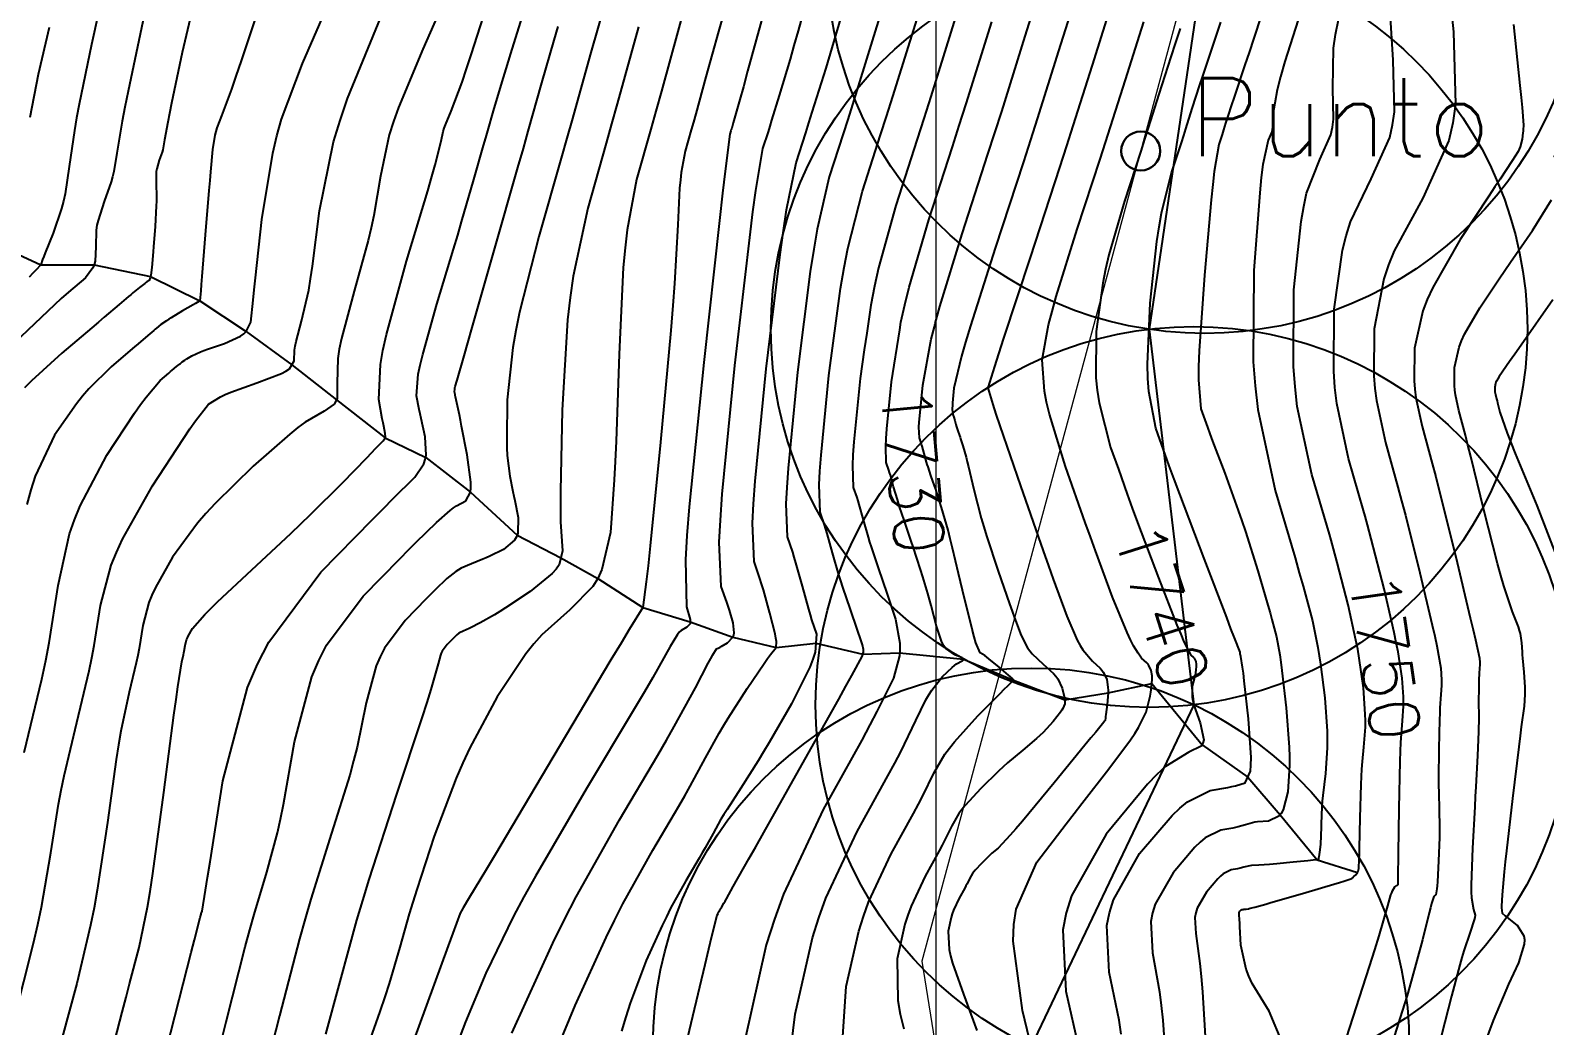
# Model space of a CAD drawing. Header units: metres. Extents: x 837117 to 838477, y 1189012 to 1191015.
# Drawn here: x 838007.1 to 838123.2, y 1190251.3 to 1190327.7 of the extents above; entities that cross this region are included whole.
import ezdxf

# ---------------------------------------------------------------- set-up
doc = ezdxf.new("R2010")
doc.units = ezdxf.units.M
doc.header["$LTSCALE"] = 0.3
for name, color, linetype in [('CIRCULOS', 60, 'Continuous'), ('COTAS 10', 1, 'Continuous'), ('COTAS INT', 252, 'Continuous'), ('LINEA_DE_CEROS', 61, 'Continuous')]:
    doc.layers.add(name, color=color, linetype=linetype)
for name, color, linetype, lineweight in [('COORD', 7, 'Continuous', 20), ('DRENAJE', 5, 'Continuous', 25), ('Linea_Tendencia', 51, 'Continuous', 20), ('PTOBLIGADO', 90, 'Continuous', 30), ('TEXTPTO', 90, 'Continuous', 30)]:
    doc.layers.add(name, color=color, linetype=linetype, lineweight=lineweight)
doc.styles.get("Standard").update_dxf_attribs({"font": 'simplex.shx'})

msp = doc.modelspace()

# ---------------------------------------------------------------- linework, layer by layer
at = {"layer": 'CIRCULOS'}
for centre in [(838097.092, 1190333.436), (838092.837, 1190304.75), (838096.262, 1190275.953), (838083.789, 1190249.773)]:
    msp.add_circle(centre, 29, dxfattribs=at)
at = {"layer": 'COORD'}
msp.add_line((838076.514, 1189013.872), (838076.514, 1191013.872), dxfattribs=at)
at = {"layer": 'COTAS 10'}
for points, elevation in [([(838043.966, 1190250.782), (838047.123, 1190257.682), (838048.015, 1190259.48), (838048.915, 1190261.23), (838052.228, 1190267.14), (838055.167, 1190272.095), (838055.831, 1190273.241), (838056.43, 1190274.29), (838058.052, 1190277.266), (838059.03, 1190279.147), (838059.223, 1190279.506), (838059.383, 1190279.796), (838059.681, 1190280.257), (838059.857, 1190280.327), (838059.94, 1190280.369), (838060.038, 1190280.422), (838060.515, 1190280.693), (838060.929, 1190281.136), (838060.988, 1190281.296), (838061.022, 1190281.472), (838060.944, 1190282.246), (838060.658, 1190283.209), (838060.561, 1190283.504), (838060.457, 1190283.813), (838060.018, 1190285.034), (838059.885, 1190288.423), (838059.974, 1190290.099), (838060.116, 1190292.094), (838061.085, 1190301.962), (838062.219, 1190311.788), (838062.466, 1190313.757), (838062.684, 1190315.399), (838063.231, 1190318.613), (838063.645, 1190319.896), (838063.78, 1190320.32), (838063.923, 1190320.775), (838064.512, 1190322.668), (838065.337, 1190325.473), (838065.629, 1190326.502), (838065.948, 1190327.641), (838067.332, 1190332.668)], 1720), ([(838012.784, 1190331.248), (838011.74, 1190326.58), (838010.803, 1190322.011), (838010.605, 1190320.952), (838010.435, 1190319.983), (838010.042, 1190317.229), (838009.719, 1190315.124), (838009.593, 1190314.564), (838009.45, 1190314.014), (838008.801, 1190312.111), (838008.198, 1190310.62), (838008.084, 1190310.33), (838007.993, 1190310.094), (838007.858, 1190309.682), (838007.494, 1190309.274), (838007.259, 1190309.04), (838006.966, 1190308.753)], 1690), ([(838005.816, 1190251.792), (838007.311, 1190257.668), (838007.636, 1190259.1), (838007.922, 1190260.447), (838008.631, 1190264.606), (838009.212, 1190268.335), (838009.418, 1190269.41), (838009.642, 1190270.503), (838010.613, 1190274.606), (838011.561, 1190278.55), (838011.771, 1190279.542), (838011.958, 1190280.492), (838012.444, 1190283.563), (838013.262, 1190286.667), (838013.658, 1190287.637), (838014.127, 1190288.656), (838016.437, 1190292.736), (838018.791, 1190296.37), (838019.289, 1190297.108), (838019.72, 1190297.73), (838020.718, 1190299.004), (838021.631, 1190299.568), (838022.007, 1190299.741), (838022.437, 1190299.921), (838024.436, 1190300.633), (838026.305, 1190301.358), (838026.652, 1190301.545), (838026.926, 1190301.727), (838027.299, 1190302.339), (838027.32, 1190303.152), (838027.371, 1190303.461), (838027.442, 1190303.807), (838027.859, 1190305.358), (838028.403, 1190307.744), (838028.553, 1190308.616), (838028.702, 1190309.579), (838029.24, 1190313.821), (838030.316, 1190319.119), (838030.806, 1190320.749), (838031.378, 1190322.448), (838034.135, 1190329.173)], 1700), ([(838051.201, 1190330.093), (838049.987, 1190325.797), (838048.619, 1190320.899), (838048.201, 1190319.416), (838047.766, 1190317.877), (838046.055, 1190311.865), (838044.572, 1190306.066), (838044.281, 1190304.663), (838044.042, 1190303.347), (838043.611, 1190299.327), (838043.585, 1190296.331), (838043.602, 1190295.662), (838043.629, 1190295.062), (838043.814, 1190293.474), (838044.065, 1190292.297), (838044.134, 1190291.957), (838044.203, 1190291.61), (838044.451, 1190290.304), (838044.431, 1190289.11), (838044.332, 1190288.832), (838044.191, 1190288.579), (838043.344, 1190287.856), (838042.288, 1190287.343), (838042.016, 1190287.221), (838041.752, 1190287.108), (838040.874, 1190286.771), (838040.085, 1190286.426), (838039.878, 1190286.307), (838039.676, 1190286.178), (838038.988, 1190285.628), (838038.099, 1190284.762), (838037.77, 1190284.434), (838037.406, 1190284.067), (838035.792, 1190282.421), (838034.213, 1190280.299), (838033.87, 1190279.631), (838033.569, 1190278.929), (838032.821, 1190276.104), (838032.122, 1190272.715), (838031.85, 1190271.657), (838031.545, 1190270.547), (838030.162, 1190266.104), (838028.572, 1190261.048), (838028.137, 1190259.551), (838027.703, 1190258.011), (838026.155, 1190252.098), (838024.803, 1190246.799)], 1710), ([(838107.719, 1190249.619), (838109.73, 1190255.876), (838110.135, 1190257.157), (838110.474, 1190258.243), (838111.15, 1190260.534), (838111.383, 1190261.375), (838111.442, 1190261.546), (838111.499, 1190261.691), (838111.688, 1190261.99), (838111.83, 1190262.093), (838111.859, 1190262.114), (838111.883, 1190262.132), (838111.928, 1190262.169), (838111.938, 1190262.213), (838111.939, 1190262.235), (838111.94, 1190262.262), (838111.936, 1190262.394), (838111.941, 1190263.353), (838111.948, 1190263.9), (838111.957, 1190264.571), (838112.006, 1190268.011), (838112.084, 1190271.618), (838112.11, 1190272.394), (838112.139, 1190273.072), (838112.263, 1190274.717), (838112.342, 1190275.838), (838112.343, 1190276.186), (838112.335, 1190276.551), (838112.232, 1190278.005), (838111.921, 1190280.003), (838111.783, 1190280.711), (838111.621, 1190281.485), (838110.85, 1190284.838), (838109.874, 1190288.676), (838109.584, 1190289.757), (838109.401, 1190290.427), (838109.286, 1190290.845), (838108.137, 1190294.838), (838107.232, 1190299.052), (838107.087, 1190300.28), (838106.989, 1190301.534), (838107.017, 1190306.282), (838107.655, 1190310.808), (838107.94, 1190311.923), (838108.274, 1190312.977), (838109.871, 1190316.282), (838111.288, 1190319.451), (838111.508, 1190320.419), (838111.652, 1190321.427), (838111.547, 1190325.395), (838111.302, 1190329.498)], 1750), ([(838065.073, 1190247.005), (838065.713, 1190252.238), (838067.031, 1190258.081), (838067.519, 1190259.616), (838068.06, 1190261.114), (838070.458, 1190266.225), (838072.817, 1190270.496), (838073.333, 1190271.466), (838073.79, 1190272.342), (838074.945, 1190274.737), (838075.727, 1190276.345), (838075.949, 1190276.725), (838076.173, 1190277.077), (838076.999, 1190278.116), (838077.74, 1190278.823), (838077.91, 1190278.967), (838078.065, 1190279.088), (838078.498, 1190279.336), (838078.616, 1190279.464), (838078.573, 1190279.51), (838078.496, 1190279.559), (838077.944, 1190279.776), (838077.26, 1190280.263), (838077.1, 1190280.484), (838076.952, 1190280.743), (838076.526, 1190281.986), (838076.13, 1190283.556), (838076.002, 1190284.021), (838075.866, 1190284.499), (838075.477, 1190285.775), (838075.306, 1190286.332), (838074.741, 1190288.078), (838074.601, 1190288.5), (838074.469, 1190288.896), (838074.054, 1190290.106), (838073.708, 1190291.132), (838073.619, 1190291.411), (838073.534, 1190291.688), (838073.251, 1190292.673), (838073.006, 1190293.549), (838072.944, 1190293.757), (838072.884, 1190293.95), (838072.689, 1190294.524), (838072.64, 1190295.764), (838072.673, 1190296.377), (838072.725, 1190297.107), (838073.079, 1190300.718), (838073.719, 1190304.694), (838073.814, 1190305.285), (838074.107, 1190306.619), (838074.437, 1190307.982), (838075.952, 1190313.151), (838077.767, 1190318.741), (838078.286, 1190320.369), (838078.813, 1190322.032), (838080.778, 1190328.325)], 1730), ([(838095.211, 1190327.805), (838094.836, 1190326.668), (838094.498, 1190325.636), (838093.584, 1190322.779), (838092.77, 1190320.197), (838092.494, 1190319.339), (838092.197, 1190318.419), (838090.941, 1190314.578), (838089.758, 1190310.461), (838089.507, 1190309.367), (838089.288, 1190308.293), (838088.774, 1190304.578), (838088.763, 1190301.034), (838088.861, 1190300.067), (838089.004, 1190299.106), (838089.885, 1190295.689), (838090.482, 1190294.009), (838091.159, 1190292.102), (838091.548, 1190291.034), (838091.953, 1190289.933), (838093.551, 1190285.689), (838094.967, 1190282.069), (838095.258, 1190281.362), (838095.506, 1190280.783), (838096.037, 1190279.76), (838096.244, 1190279.572), (838096.288, 1190279.52), (838096.326, 1190279.468), (838096.415, 1190279.28), (838096.447, 1190279.064), (838096.45, 1190278.995), (838096.45, 1190278.921), (838096.426, 1190278.618), (838096.358, 1190278.225), (838096.329, 1190278.095), (838096.297, 1190277.955), (838096.146, 1190277.371), (838096.132, 1190276.548), (838096.186, 1190276.257), (838096.266, 1190275.938), (838096.275, 1190275.914), (838096.762, 1190274.561), (838097.029, 1190273.27), (838096.963, 1190273.006), (838096.837, 1190272.782), (838095.879, 1190272.314), (838094.085, 1190271.225), (838093.433, 1190270.612), (838092.713, 1190269.862), (838089.548, 1190266.026), (838086.881, 1190261.309), (838086.474, 1190260.003), (838086.211, 1190258.698), (838086.459, 1190253.987), (838087.445, 1190249.588)], 1740)]:
    msp.add_lwpolyline(points, dxfattribs=dict(at, elevation=elevation))
at = {"layer": 'COTAS INT'}
for points, elevation in [([(838115.63, 1190332.691), (838116.176, 1190327.557), (838116.322, 1190321.999), (838116.12, 1190320.587), (838115.813, 1190319.231), (838113.828, 1190314.791), (838111.631, 1190310.776), (838111.19, 1190309.687), (838110.822, 1190308.608), (838110.097, 1190304.791), (838110.076, 1190301.17), (838110.151, 1190300.213), (838110.261, 1190299.277), (838110.951, 1190296.062), (838111.916, 1190292.653), (838112.199, 1190291.594), (838112.49, 1190290.484), (838113.597, 1190286.062), (838114.543, 1190282.055), (838114.733, 1190281.207), (838114.89, 1190280.473), (838115.197, 1190278.767), (838115.261, 1190277.867), (838115.265, 1190277.642), (838115.265, 1190277.426), (838115.216, 1190276.733), (838115.14, 1190275.717), (838115.122, 1190275.297), (838115.105, 1190274.817), (838115.057, 1190272.587), (838115.037, 1190270.268), (838115.038, 1190269.732), (838115.041, 1190269.243), (838115.079, 1190267.861), (838115.106, 1190266.608), (838115.102, 1190266.2), (838115.094, 1190265.766), (838115.028, 1190263.979), (838114.937, 1190262.389), (838114.915, 1190262.08), (838114.893, 1190261.828), (838114.824, 1190261.389), (838114.762, 1190261.326), (838114.746, 1190261.31), (838114.729, 1190261.295), (838114.669, 1190261.248), (838114.501, 1190260.714), (838114.415, 1190260.393), (838114.312, 1190259.996), (838113.802, 1190257.934), (838112.938, 1190254.756), (838112.613, 1190253.654), (838112.251, 1190252.458), (838110.633, 1190247.337)], 1752), ([(838073.085, 1190331.676), (838071.617, 1190326.87), (838070.101, 1190321.995), (838069.732, 1190320.824), (838069.386, 1190319.731), (838068.32, 1190316.428), (838067.386, 1190312.432), (838067.122, 1190310.901), (838066.857, 1190309.187), (838065.883, 1190301.465), (838065.16, 1190294.099), (838065.053, 1190292.61), (838064.987, 1190291.36), (838065.087, 1190288.83), (838065.484, 1190287.659), (838065.606, 1190287.265), (838065.733, 1190286.84), (838066.234, 1190285.055), (838066.727, 1190283.281), (838066.849, 1190282.864), (838066.964, 1190282.479), (838067.328, 1190281.357), (838067.23, 1190279.986), (838067.054, 1190279.444), (838066.814, 1190278.832), (838065.408, 1190276.036), (838063.704, 1190273.064), (838063.275, 1190272.341), (838062.865, 1190271.661), (838061.538, 1190269.567), (838060.478, 1190267.931), (838060.235, 1190267.54), (838060.014, 1190267.176), (838059.401, 1190266.085), (838058.798, 1190264.972), (838058.583, 1190264.594), (838058.347, 1190264.185), (838057.324, 1190262.458), (838056.153, 1190260.351), (838055.823, 1190259.703), (838055.492, 1190259.027), (838054.277, 1190256.354), (838053.058, 1190253.084), (838052.724, 1190252.031), (838052.391, 1190250.915)], 1724), ([(838069.322, 1190250.137), (838069.617, 1190254.358), (838070.574, 1190258.605), (838070.929, 1190259.721), (838071.322, 1190260.81), (838073.065, 1190264.524), (838074.779, 1190267.629), (838075.154, 1190268.333), (838075.486, 1190268.97), (838076.326, 1190270.71), (838077.185, 1190272.175), (838077.529, 1190272.638), (838077.92, 1190273.125), (838079.713, 1190275.095), (838081.408, 1190276.812), (838081.735, 1190277.141), (838082.001, 1190277.407), (838082.451, 1190277.836), (838082.31, 1190278), (838082.203, 1190278.099), (838082.068, 1190278.22), (838081.335, 1190278.849), (838080.552, 1190279.487), (838080.385, 1190279.615), (838080.239, 1190279.721), (838079.892, 1190279.927), (838079.558, 1190280.705), (838079.42, 1190281.172), (838079.264, 1190281.749), (838078.536, 1190284.74), (838078.23, 1190286.031), (838077.77, 1190287.964), (838077.589, 1190288.687), (838077.422, 1190289.337), (838076.933, 1190291.07), (838076.564, 1190292.21), (838076.473, 1190292.486), (838076.386, 1190292.745), (838076.115, 1190293.536), (838075.889, 1190294.206), (838075.831, 1190294.388), (838075.775, 1190294.569), (838075.591, 1190295.213), (838075.43, 1190295.785), (838075.389, 1190295.921), (838075.35, 1190296.047), (838075.223, 1190296.422), (838075.191, 1190297.232), (838075.212, 1190297.633), (838075.247, 1190298.11), (838075.478, 1190300.469), (838076.133, 1190303.985), (838076.373, 1190304.94), (838076.435, 1190305.191), (838076.788, 1190306.498), (838078.496, 1190312.059), (838080.485, 1190318.167), (838081.014, 1190319.819), (838081.535, 1190321.453), (838083.34, 1190327.216), (838084.887, 1190332.187)], 1732), ([(838102.56, 1190332.225), (838100.862, 1190327.072), (838100.5, 1190325.977), (838100.185, 1190325.025), (838099.44, 1190322.785), (838099.06, 1190321.651), (838098.976, 1190321.396), (838098.901, 1190321.168), (838098.707, 1190320.56), (838098.542, 1190320.04), (838098.487, 1190319.867), (838098.427, 1190319.681), (838098.174, 1190318.907), (838097.833, 1190316.853), (838097.718, 1190315.86), (838097.594, 1190314.684), (838097.072, 1190308.907), (838096.677, 1190303.088), (838096.633, 1190301.886), (838096.618, 1190300.861), (838096.801, 1190298.637), (838097.308, 1190297.231), (838097.496, 1190296.722), (838097.706, 1190296.161), (838098.637, 1190293.703), (838099.674, 1190290.856), (838099.95, 1190290.05), (838100.222, 1190289.236), (838101.164, 1190286.23), (838101.94, 1190283.593), (838102.107, 1190283.012), (838102.253, 1190282.495), (838102.609, 1190281.164), (838102.856, 1190279.775), (838102.932, 1190279.221), (838103.013, 1190278.595), (838103.336, 1190275.722), (838103.571, 1190272.694), (838103.596, 1190271.97), (838103.603, 1190271.295), (838103.485, 1190269.27), (838103.115, 1190267.893), (838102.964, 1190267.626), (838102.791, 1190267.409), (838101.991, 1190267.039), (838101.148, 1190266.968), (838100.948, 1190266.94), (838100.763, 1190266.908), (838100.218, 1190266.76), (838099.655, 1190266.592), (838099.459, 1190266.546), (838099.246, 1190266.501), (838098.331, 1190266.343), (838097.145, 1190265.747), (838096.76, 1190265.426), (838096.351, 1190265.038), (838094.672, 1190263.072), (838093.312, 1190260.667), (838093.104, 1190260.002), (838092.97, 1190259.336), (838093.097, 1190256.934), (838093.639, 1190253.94), (838093.767, 1190252.902), (838093.886, 1190251.772), (838094.235, 1190246.934)], 1744), ([(838019.727, 1190330.344), (838018.712, 1190325.967), (838017.89, 1190322.096), (838017.728, 1190321.307), (838017.595, 1190320.642), (838017.351, 1190319.263), (838017.253, 1190318.674), (838017.212, 1190318.507), (838017.165, 1190318.338), (838016.943, 1190317.713), (838016.748, 1190317.047), (838016.717, 1190316.853), (838016.697, 1190316.653), (838016.706, 1190315.897), (838016.739, 1190314.918), (838016.733, 1190314.579), (838016.72, 1190314.211), (838016.621, 1190312.633), (838016.496, 1190311.073), (838016.468, 1190310.714), (838016.442, 1190310.388), (838016.371, 1190309.478), (838016.306, 1190308.901), (838016.284, 1190308.786), (838016.26, 1190308.689), (838016.162, 1190308.5), (838015.983, 1190308.378), (838015.91, 1190308.323), (838015.826, 1190308.26), (838015.437, 1190307.958), (838014.918, 1190307.538), (838014.754, 1190307.401), (838014.579, 1190307.255), (838013.873, 1190306.653), (838012.732, 1190305.675), (838012.283, 1190305.293), (838011.778, 1190304.862), (838009.472, 1190302.904), (838007.137, 1190300.791), (838006.612, 1190300.263)], 1694), ([(838025.141, 1190331.109), (838023.222, 1190325.339), (838022.821, 1190324.163), (838022.478, 1190323.171), (838021.709, 1190321.109), (838021.363, 1190320.184), (838021.286, 1190319.908), (838021.217, 1190319.624), (838021.036, 1190318.524), (838020.872, 1190316.818), (838020.813, 1190316.151), (838020.749, 1190315.4), (838020.47, 1190311.986), (838020.214, 1190308.797), (838020.164, 1190308.188), (838020.123, 1190307.698), (838020.049, 1190306.918), (838019.839, 1190306.798), (838019.712, 1190306.724), (838019.555, 1190306.633), (838018.739, 1190306.156), (838017.868, 1190305.635), (838017.676, 1190305.516), (838017.506, 1190305.407), (838017.072, 1190305.106), (838016.74, 1190304.836), (838016.634, 1190304.749), (838016.522, 1190304.655), (838016.069, 1190304.268), (838015.337, 1190303.641), (838015.049, 1190303.396), (838014.725, 1190303.12), (838013.246, 1190301.863), (838011.534, 1190300.172), (838011.062, 1190299.621), (838010.592, 1190299.035), (838008.904, 1190296.621), (838007.43, 1190293.477), (838007.095, 1190292.431), (838006.791, 1190291.309)], 1696), ([(838039.123, 1190330.722), (838037.143, 1190326.223), (838035.284, 1190321.766), (838034.903, 1190320.68), (838034.58, 1190319.657), (838033.898, 1190316.496), (838033.404, 1190313.472), (838033.201, 1190312.535), (838032.968, 1190311.556), (838031.885, 1190307.662), (838030.91, 1190304.042), (838030.746, 1190303.236), (838030.627, 1190302.515), (838030.579, 1190300.618), (838030.579, 1190299.473), (838030.49, 1190299.226), (838030.364, 1190299.009), (838029.588, 1190298.479), (838028.128, 1190297.631), (838027.571, 1190297.214), (838026.947, 1190296.717), (838024.139, 1190294.264), (838021.22, 1190291.385), (838020.526, 1190290.62), (838019.882, 1190289.868), (838017.966, 1190287.27), (838016.648, 1190284.941), (838016.38, 1190284.36), (838016.154, 1190283.806), (838015.687, 1190282.034), (838015.41, 1190280.281), (838015.303, 1190279.739), (838015.183, 1190279.172), (838014.642, 1190276.921), (838014.004, 1190273.921), (838013.824, 1190272.882), (838013.641, 1190271.753), (838012.968, 1190266.921), (838012.19, 1190261.729), (838011.942, 1190260.373), (838011.68, 1190259.051), (838010.616, 1190254.569), (838009.505, 1190250.449)], 1702), ([(838012.801, 1190247.347), (838014.104, 1190252.381), (838014.401, 1190253.521), (838014.671, 1190254.55), (838015.416, 1190257.347), (838016.049, 1190260.434), (838016.249, 1190261.646), (838016.459, 1190263.012), (838017.305, 1190269.236), (838018.071, 1190275.17), (838018.23, 1190276.354), (838018.367, 1190277.339), (838018.671, 1190279.236), (838018.805, 1190279.795), (838018.835, 1190279.935), (838018.861, 1190280.07), (838018.93, 1190280.505), (838019.046, 1190280.944), (838019.102, 1190281.082), (838019.168, 1190281.226), (838019.495, 1190281.804), (838020.432, 1190282.871), (838020.883, 1190283.324), (838021.417, 1190283.846), (838024.037, 1190286.297), (838027.027, 1190289.085), (838027.793, 1190289.818), (838028.534, 1190290.535), (838030.987, 1190292.985), (838032.855, 1190294.9), (838033.227, 1190295.28), (838033.535, 1190295.594), (838034.123, 1190296.185), (838034.252, 1190296.373), (838034.271, 1190296.433), (838034.283, 1190296.496), (838034.268, 1190296.754), (838034.155, 1190297.323), (838034.105, 1190297.583), (838034.047, 1190297.887), (838033.773, 1190299.352), (838033.903, 1190302.046), (838034.099, 1190303.125), (838034.366, 1190304.348), (838035.911, 1190309.966), (838037.533, 1190315.368), (838037.849, 1190316.455), (838038.107, 1190317.364), (838038.556, 1190319.171), (838038.717, 1190319.919), (838038.794, 1190320.161), (838038.884, 1190320.418), (838039.324, 1190321.473), (838040.158, 1190323.708), (838040.496, 1190324.709), (838040.881, 1190325.876), (838042.661, 1190331.473)], 1704), ([(838017.515, 1190249.64), (838019.094, 1190255.767), (838019.401, 1190256.96), (838019.652, 1190257.935), (838020.089, 1190259.64), (838020.152, 1190259.887), (838020.168, 1190259.944), (838020.182, 1190259.995), (838020.224, 1190260.134), (838020.49, 1190261.732), (838020.645, 1190262.701), (838020.836, 1190263.9), (838021.82, 1190270.134), (838023.713, 1190277.288), (838024.476, 1190279.067), (838025.344, 1190280.757), (838029.344, 1190286.132), (838033.292, 1190290.17), (838034.128, 1190291.017), (838034.852, 1190291.748), (838036.536, 1190293.409), (838037.238, 1190294.429), (838037.343, 1190294.755), (838037.41, 1190295.101), (838037.327, 1190296.506), (838037.023, 1190297.919), (838036.95, 1190298.269), (838036.882, 1190298.602), (838036.676, 1190299.654), (838036.808, 1190301.298), (838036.953, 1190302.004), (838037.144, 1190302.819), (838038.227, 1190306.664), (838039.508, 1190310.903), (838039.825, 1190311.966), (838040.126, 1190312.98), (838041.075, 1190316.24), (838041.815, 1190318.836), (838041.984, 1190319.432), (838042.137, 1190319.974), (838042.562, 1190321.487), (838043.229, 1190323.729), (838043.535, 1190324.731), (838043.894, 1190325.897), (838045.631, 1190331.487)], 1706), ([(838063.702, 1190330.567), (838062.058, 1190324.539), (838061.732, 1190323.351), (838061.463, 1190322.371), (838060.959, 1190320.567), (838060.834, 1190320.165), (838060.804, 1190320.068), (838060.775, 1190319.978), (838060.687, 1190319.705), (838060.334, 1190316.882), (838060.138, 1190315.184), (838059.9, 1190313.089), (838058.686, 1190302.211), (838057.575, 1190291.143), (838057.402, 1190288.928), (838057.287, 1190287.08), (838057.358, 1190283.475), (838057.638, 1190282.501), (838057.656, 1190282.313), (838057.648, 1190282.16), (838057.403, 1190281.904), (838056.954, 1190281.66), (838056.819, 1190281.516), (838056.678, 1190281.338), (838056.128, 1190280.417), (838054.784, 1190278.047), (838054.143, 1190276.955), (838053.386, 1190275.675), (838049.68, 1190269.481), (838045.783, 1190262.801), (838044.905, 1190261.215), (838044.115, 1190259.743), (838041.988, 1190255.379), (838040.435, 1190251.644), (838040.007, 1190250.569)], 1718), ([(838087.29, 1190330.549), (838085.901, 1190326.106), (838084.257, 1190320.875), (838083.743, 1190319.268), (838083.203, 1190317.592), (838081.041, 1190310.967), (838079.138, 1190305.015), (838078.763, 1190303.763), (838078.452, 1190302.684), (838077.877, 1190300.22), (838077.768, 1190299.113), (838077.752, 1190298.889), (838077.742, 1190298.701), (838077.757, 1190298.32), (838077.817, 1190298.144), (838077.835, 1190298.085), (838077.854, 1190298.021), (838077.93, 1190297.753), (838078.016, 1190297.45), (838078.07, 1190297.28), (838078.176, 1190296.965), (838078.303, 1190296.594), (838078.344, 1190296.472), (838078.387, 1190296.343), (838078.56, 1190295.807), (838078.803, 1190294.935), (838078.89, 1190294.594), (838078.985, 1190294.209), (838079.4, 1190292.456), (838079.972, 1190290.258), (838080.167, 1190289.591), (838080.377, 1190288.9), (838081.268, 1190286.196), (838082.14, 1190283.696), (838082.339, 1190283.133), (838082.52, 1190282.627), (838083.019, 1190281.268), (838083.509, 1190280.327), (838083.684, 1190280.085), (838083.877, 1190279.851), (838084.713, 1190279.073), (838085.513, 1190278.347), (838085.682, 1190278.147), (838085.829, 1190277.946), (838086.171, 1190277.223), (838086.322, 1190276.598), (838086.348, 1190276.46), (838086.368, 1190276.336), (838086.384, 1190276.017), (838086.228, 1190275.676), (838086.14, 1190275.539), (838086.032, 1190275.384), (838085.479, 1190274.673), (838084.711, 1190273.831), (838084.467, 1190273.595), (838084.21, 1190273.357), (838083.167, 1190272.484), (838081.985, 1190271.496), (838081.638, 1190271.184), (838081.284, 1190270.857), (838079.938, 1190269.539), (838078.745, 1190268.235), (838078.487, 1190267.916), (838078.261, 1190267.616), (838077.707, 1190266.684), (838077.183, 1190265.598), (838076.976, 1190265.2), (838076.742, 1190264.761), (838075.672, 1190262.823), (838074.585, 1190260.505), (838074.339, 1190259.826), (838074.118, 1190259.13), (838073.52, 1190256.479), (838073.571, 1190253.268), (838073.759, 1190252.219), (838074.022, 1190251.1)], 1734), ([(838105.08, 1190331.07), (838103.252, 1190325.282), (838102.913, 1190324.105), (838102.647, 1190323.114), (838102.291, 1190321.07), (838102.312, 1190320.283), (838102.283, 1190320.083), (838102.24, 1190319.891), (838101.958, 1190319.262), (838101.559, 1190317.377), (838101.442, 1190316.393), (838101.321, 1190315.209), (838100.857, 1190309.262), (838100.815, 1190302.262), (838100.96, 1190300.413), (838101.173, 1190298.603), (838102.507, 1190292.388), (838104.025, 1190287.228), (838104.354, 1190286.082), (838104.643, 1190285.06), (838105.356, 1190282.388), (838105.777, 1190280.345), (838105.882, 1190279.718), (838105.982, 1190279.064), (838106.301, 1190276.483), (838106.484, 1190273.918), (838106.498, 1190273.275), (838106.496, 1190272.661), (838106.356, 1190270.684), (838106.157, 1190269.002), (838106.118, 1190268.573), (838106.085, 1190268.16), (838106.022, 1190266.801), (838105.993, 1190265.708), (838105.982, 1190265.462), (838105.969, 1190265.241), (838105.91, 1190264.65), (838105.853, 1190264.303), (838105.833, 1190264.183), (838105.817, 1190264.096), (838105.812, 1190264.091), (838105.807, 1190264.088), (838105.792, 1190264.082), (838105.784, 1190264.08), (838105.775, 1190264.077), (838105.728, 1190264.064), (838105.411, 1190264.026), (838105.011, 1190263.986), (838103.885, 1190263.876), (838102.639, 1190263.764), (838102.344, 1190263.739), (838102.07, 1190263.718), (838101.262, 1190263.666), (838100.681, 1190263.622), (838100.549, 1190263.606), (838100.431, 1190263.588), (838100.113, 1190263.51), (838099.821, 1190263.423), (838099.719, 1190263.399), (838099.609, 1190263.376), (838099.134, 1190263.293), (838098.517, 1190262.984), (838098.318, 1190262.817), (838098.105, 1190262.616), (838097.233, 1190261.595), (838096.527, 1190260.346), (838096.42, 1190260.001), (838096.35, 1190259.655), (838096.416, 1190258.408), (838096.736, 1190256.116), (838096.827, 1190255.112), (838096.919, 1190253.948), (838097.26, 1190248.408)], 1746), ([(838057.305, 1190329.719), (838055.443, 1190323.019), (838055.015, 1190321.486), (838054.625, 1190320.094), (838053.532, 1190316.227), (838052.813, 1190312.376), (838052.658, 1190310.993), (838052.523, 1190309.473), (838052.194, 1190302.838), (838051.97, 1190296.159), (838051.901, 1190294.611), (838051.828, 1190293.194), (838051.541, 1190289.163), (838050.874, 1190286.319), (838050.564, 1190285.65), (838050.198, 1190285.033), (838048.421, 1190283.231), (838046.268, 1190281.317), (838045.665, 1190280.628), (838045.059, 1190279.872), (838042.848, 1190276.567), (838040.751, 1190272.646), (838040.218, 1190271.501), (838039.706, 1190270.33), (838038.026, 1190265.888), (838036.683, 1190261.777), (838036.382, 1190260.816), (838036.113, 1190259.931), (838035.4, 1190257.375), (838034.578, 1190254.59), (838034.24, 1190253.562), (838033.854, 1190252.422), (838032.06, 1190247.375)], 1714), ([(838078.217, 1190329.434), (838076.091, 1190322.61), (838075.558, 1190320.919), (838075.048, 1190319.316), (838073.408, 1190314.244), (838072.087, 1190309.465), (838071.779, 1190308.046), (838071.495, 1190306.586), (838071.187, 1190304.458), (838070.999, 1190303.161), (838070.68, 1190300.967), (838070.203, 1190296.105), (838070.133, 1190295.122), (838070.089, 1190294.296), (838070.155, 1190292.626), (838070.417, 1190291.853), (838070.498, 1190291.593), (838070.581, 1190291.313), (838070.912, 1190290.134), (838071.293, 1190288.807), (838071.408, 1190288.434), (838071.527, 1190288.058), (838071.993, 1190286.677), (838072.508, 1190285.187), (838072.657, 1190284.743), (838072.81, 1190284.284), (838073.386, 1190282.509), (838073.725, 1190280.68), (838073.728, 1190280.187), (838073.692, 1190279.7), (838073.231, 1190277.989), (838071.97, 1190275.428), (838071.428, 1190274.405), (838070.803, 1190273.246), (838067.851, 1190267.926), (838064.798, 1190261.419), (838064.109, 1190259.511), (838063.488, 1190257.557), (838061.81, 1190250.117)], 1728), ([(838015.781, 1190328.845), (838014.552, 1190323.005), (838014.305, 1190321.773), (838014.1, 1190320.707), (838013.696, 1190318.246), (838013.464, 1190316.845), (838013.366, 1190316.447), (838013.254, 1190316.045), (838012.727, 1190314.558), (838012.25, 1190313.102), (838012.169, 1190312.72), (838012.111, 1190312.346), (838012.083, 1190311.07), (838012.032, 1190309.966), (838011.959, 1190309.701), (838011.86, 1190309.453), (838011.29, 1190308.702), (838009.983, 1190307.585), (838009.421, 1190307.106), (838003.761, 1190301.746)], 1692), ([(838006.585, 1190272.292), (838007.94, 1190277.927), (838008.24, 1190279.346), (838008.507, 1190280.703), (838009.201, 1190285.092), (838010.067, 1190289.051), (838010.442, 1190290.138), (838010.876, 1190291.22), (838012.933, 1190295.092), (838015.045, 1190298.309), (838015.513, 1190298.978), (838015.931, 1190299.552), (838017.019, 1190300.822), (838017.672, 1190301.377), (838017.815, 1190301.499), (838017.942, 1190301.607), (838018.265, 1190301.884), (838018.465, 1190302.054), (838018.514, 1190302.096), (838018.561, 1190302.135), (838018.708, 1190302.253), (838018.899, 1190302.386), (838018.974, 1190302.434), (838019.059, 1190302.487), (838019.443, 1190302.717), (838020.099, 1190303.022), (838020.355, 1190303.122), (838020.643, 1190303.228), (838021.949, 1190303.67), (838023.181, 1190304.215), (838023.422, 1190304.387), (838023.619, 1190304.569), (838023.966, 1190305.301), (838024.133, 1190306.988), (838024.216, 1190307.771), (838024.315, 1190308.692), (838024.804, 1190313.157), (838025.643, 1190318.255), (838025.962, 1190319.574), (838026.319, 1190320.854), (838027.922, 1190325.141), (838029.653, 1190329.124)], 1698), ([(838060.117, 1190328.652), (838059.825, 1190327.589), (838058.863, 1190324.101), (838058.077, 1190321.274), (838057.896, 1190320.627), (838057.732, 1190320.039), (838057.271, 1190318.408), (838056.967, 1190316.783), (838056.902, 1190316.199), (838056.845, 1190315.558), (838056.706, 1190312.758), (838056.45, 1190308.27), (838056.318, 1190306.564), (838056.161, 1190304.657), (838055.373, 1190296.096), (838054.583, 1190288.143), (838054.423, 1190286.62), (838054.289, 1190285.39), (838054.02, 1190283.401), (838052.973, 1190281.721), (838052.349, 1190280.687), (838051.58, 1190279.405), (838047.595, 1190272.72), (838043.532, 1190265.886), (838042.714, 1190264.51), (838042.028, 1190263.358), (838040.66, 1190261.064), (838040.255, 1190260.39), (838040.114, 1190260.155), (838040.01, 1190259.977), (838039.446, 1190258.433), (838039.093, 1190257.466), (838036.362, 1190249.977)], 1716), ([(838046.793, 1190247.957), (838048.827, 1190252.882), (838051.198, 1190258.101), (838051.845, 1190259.42), (838052.488, 1190260.685), (838054.776, 1190264.799), (838056.774, 1190268.172), (838057.233, 1190268.969), (838057.653, 1190269.707), (838058.831, 1190271.88), (838059.877, 1190273.783), (838060.213, 1190274.351), (838060.569, 1190274.937), (838062.02, 1190277.2), (838063.324, 1190279.132), (838063.586, 1190279.508), (838063.806, 1190279.816), (838064.243, 1190280.357), (838064.266, 1190280.815), (838064.225, 1190281.071), (838064.164, 1190281.383), (838063.77, 1190282.977), (838063.262, 1190284.775), (838063.129, 1190285.216), (838062.998, 1190285.633), (838062.552, 1190286.932), (838062.436, 1190289.891), (838062.513, 1190291.355), (838062.638, 1190293.097), (838063.484, 1190301.714), (838064.538, 1190310.488), (838064.794, 1190312.329), (838065.035, 1190313.915), (838065.775, 1190317.52), (838066.515, 1190319.813), (838066.756, 1190320.572), (838067.012, 1190321.385), (838068.065, 1190324.769), (838069.211, 1190328.575)], 1722), ([(838057.323, 1190249.826), (838058.802, 1190256.042), (838059.089, 1190257.24), (838059.323, 1190258.21), (838059.727, 1190259.826), (838059.785, 1190259.954), (838059.801, 1190259.986), (838059.817, 1190260.017), (838059.873, 1190260.117), (838059.921, 1190260.199), (838059.933, 1190260.219), (838059.943, 1190260.237), (838059.971, 1190260.29), (838060.001, 1190260.342), (838060.011, 1190260.359), (838060.023, 1190260.378), (838060.073, 1190260.456), (838060.244, 1190260.747), (838060.331, 1190260.9), (838060.436, 1190261.085), (838060.959, 1190262.013), (838062.152, 1190264.135), (838062.68, 1190265.073), (838063.293, 1190266.162), (838066.218, 1190271.357), (838069.047, 1190276.394), (838069.598, 1190277.383), (838070.05, 1190278.196), (838070.843, 1190279.667), (838070.932, 1190279.998), (838070.939, 1190280.093), (838070.939, 1190280.188), (838070.873, 1190280.542), (838070.659, 1190281.177), (838070.564, 1190281.449), (838070.455, 1190281.763), (838069.933, 1190283.248), (838069.346, 1190284.984), (838069.196, 1190285.457), (838069.051, 1190285.926), (838068.573, 1190287.594), (838068.157, 1190289.077), (838068.052, 1190289.429), (838067.951, 1190289.756), (838067.621, 1190290.728), (838067.538, 1190292.828), (838067.593, 1190293.866), (838067.682, 1190295.102), (838068.282, 1190301.216), (838069.176, 1190307.887), (838069.45, 1190309.474), (838069.736, 1190310.948), (838070.864, 1190315.336), (838072.256, 1190319.649), (838072.708, 1190321.077), (838073.19, 1190322.606), (838075.17, 1190328.971)], 1726), ([(838089.692, 1190328.912), (838088.462, 1190324.997), (838086.998, 1190320.355), (838086.502, 1190318.812), (838085.967, 1190317.157), (838083.708, 1190310.249), (838081.683, 1190304.069), (838081.295, 1190302.873), (838080.982, 1190301.901), (838080.477, 1190300.249), (838080.849, 1190298.979), (838081.09, 1190298.248), (838081.39, 1190297.351), (838082.97, 1190292.741), (838084.713, 1190287.749), (838085.116, 1190286.612), (838085.485, 1190285.581), (838086.53, 1190282.741), (838087.329, 1190280.908), (838087.542, 1190280.511), (838087.753, 1190280.162), (838088.487, 1190279.302), (838089.09, 1190278.755), (838089.217, 1190278.604), (838089.328, 1190278.453), (838089.585, 1190277.908), (838089.68, 1190277.282), (838089.687, 1190277.08), (838089.687, 1190276.865), (838089.619, 1190275.985), (838089.521, 1190275.21), (838089.502, 1190275.062), (838089.487, 1190274.942), (838089.462, 1190274.746), (838089.447, 1190274.723), (838089.438, 1190274.711), (838089.428, 1190274.697), (838089.374, 1190274.628), (838088.749, 1190273.862), (838088.378, 1190273.408), (838087.922, 1190272.851), (838085.561, 1190269.966), (838083.125, 1190267.029), (838082.622, 1190266.438), (838082.192, 1190265.944), (838081.259, 1190264.964), (838080.789, 1190264.571), (838080.651, 1190264.447), (838080.511, 1190264.317), (838079.975, 1190263.793), (838079.501, 1190263.274), (838079.399, 1190263.147), (838079.309, 1190263.028), (838079.088, 1190262.657), (838078.88, 1190262.226), (838078.798, 1190262.068), (838078.705, 1190261.893), (838078.279, 1190261.123), (838077.847, 1190260.201), (838077.749, 1190259.931), (838077.661, 1190259.654), (838077.424, 1190258.6), (838077.498, 1190257.192), (838077.606, 1190256.692), (838077.753, 1190256.143), (838078.6, 1190253.765), (838079.641, 1190250.969)], 1736), ([(838084.348, 1190247.412), (838083.14, 1190252.513), (838082.408, 1190257.825), (838082.469, 1190259.1), (838082.643, 1190260.291), (838084.225, 1190263.888), (838086.488, 1190266.837), (838087.093, 1190267.62), (838087.688, 1190268.388), (838089.757, 1190271.039), (838091.417, 1190273.26), (838091.754, 1190273.758), (838092.037, 1190274.204), (838092.619, 1190275.389), (838092.824, 1190276.2), (838092.87, 1190276.411), (838092.911, 1190276.615), (838092.961, 1190276.921), (838093.022, 1190277.302), (838093.068, 1190277.893), (838093.068, 1190278.037), (838093.063, 1190278.173), (838093, 1190278.594), (838092.827, 1190278.96), (838092.753, 1190279.062), (838092.667, 1190279.164), (838092.262, 1190279.531), (838092, 1190279.923), (838091.63, 1190280.473), (838091.4, 1190280.936), (838091.148, 1190281.488), (838090.04, 1190284.215), (838088.719, 1190287.757), (838088.332, 1190288.823), (838087.936, 1190289.925), (838086.427, 1190294.215), (838085.197, 1190298.229), (838084.976, 1190299.157), (838084.806, 1190300.006), (838084.626, 1190302.413), (838085.135, 1190305.097), (838085.401, 1190306.12), (838085.721, 1190307.265), (838087.324, 1190312.413), (838089.082, 1190317.788), (838089.498, 1190319.075), (838089.884, 1190320.276), (838091.023, 1190323.888), (838092.095, 1190327.274), (838092.438, 1190328.332)], 1738), ([(838090.707, 1190250.691), (838090.542, 1190251.764), (838089.778, 1190255.461), (838089.591, 1190259.017), (838089.789, 1190260.002), (838090.096, 1190260.988), (838092.11, 1190264.549), (838094.597, 1190267.46), (838095.202, 1190268.035), (838095.772, 1190268.51), (838097.529, 1190269.392), (838098.867, 1190269.62), (838099.172, 1190269.683), (838099.449, 1190269.745), (838100.212, 1190269.968), (838100.601, 1190270.853), (838100.642, 1190271.333), (838100.654, 1190271.915), (838100.454, 1190274.864), (838100.13, 1190277.797), (838100.063, 1190278.369), (838100.006, 1190278.836), (838099.882, 1190279.656), (838099.835, 1190279.775), (838099.827, 1190279.801), (838099.821, 1190279.823), (838099.816, 1190279.875), (838099.824, 1190279.903), (838099.825, 1190279.909), (838099.827, 1190279.915), (838099.83, 1190279.934), (838099.831, 1190279.949), (838099.831, 1190279.955), (838099.829, 1190279.966), (838099.825, 1190279.975), (838099.823, 1190279.977), (838099.821, 1190279.98), (838099.811, 1190279.989), (838099.382, 1190281.094), (838099.116, 1190281.788), (838098.786, 1190282.65), (838097.061, 1190287.163), (838095.188, 1190292.109), (838094.764, 1190293.244), (838094.382, 1190294.278), (838093.343, 1190297.163), (838092.811, 1190299.984), (838092.747, 1190300.976), (838092.72, 1190302.061), (838092.923, 1190306.742), (838093.441, 1190311.488), (838093.612, 1190312.614), (838093.796, 1190313.657), (838094.557, 1190316.742), (838095.312, 1190319.05), (838095.491, 1190319.603), (838095.656, 1190320.118), (838096.145, 1190321.669), (838096.726, 1190323.481), (838096.95, 1190324.162), (838097.2, 1190324.919), (838098.331, 1190328.299)], 1742), ([(838103.08, 1190249.949), (838102.037, 1190252.468), (838100.736, 1190254.591), (838100.48, 1190255.146), (838100.269, 1190255.688), (838099.882, 1190257.529), (838099.803, 1190258.955), (838099.786, 1190259.235), (838099.771, 1190259.465), (838099.734, 1190259.882), (838099.73, 1190259.974), (838099.735, 1190260), (838099.743, 1190260.026), (838099.795, 1190260.118), (838099.86, 1190260.194), (838099.875, 1190260.209), (838099.89, 1190260.221), (838099.936, 1190260.244), (838099.971, 1190260.25), (838099.987, 1190260.254), (838100.008, 1190260.26), (838100.032, 1190260.266), (838100.05, 1190260.268), (838100.094, 1190260.272), (838100.153, 1190260.275), (838100.195, 1190260.279), (838100.288, 1190260.287), (838100.45, 1190260.316), (838100.516, 1190260.331), (838100.591, 1190260.349), (838100.938, 1190260.437), (838101.785, 1190260.676), (838102.176, 1190260.788), (838102.635, 1190260.921), (838104.855, 1190261.566), (838107.013, 1190262.202), (838107.433, 1190262.329), (838107.776, 1190262.434), (838108.371, 1190262.637), (838108.475, 1190262.719), (838108.508, 1190262.748), (838108.543, 1190262.78), (838108.681, 1190262.919), (838108.808, 1190263.087), (838108.835, 1190263.137), (838108.859, 1190263.188), (838108.915, 1190263.387), (838108.95, 1190264.111), (838108.961, 1190264.494), (838108.971, 1190264.956), (838109.012, 1190267.283), (838109.084, 1190269.844), (838109.114, 1190270.453), (838109.148, 1190271.018), (838109.206, 1190271.616), (838109.31, 1190272.701), (838109.419, 1190274.249), (838109.42, 1190274.73), (838109.409, 1190275.234), (838109.266, 1190277.244), (838108.952, 1190279.534), (838108.832, 1190280.214), (838108.699, 1190280.915), (838108.103, 1190283.613), (838107.259, 1190286.868), (838106.969, 1190287.919), (838106.788, 1190288.566), (838106.656, 1190289.036), (838105.322, 1190293.613), (838104.202, 1190298.827), (838104.024, 1190300.346), (838103.902, 1190301.898), (838103.937, 1190307.772), (838104.488, 1190313.009), (838104.691, 1190314.158), (838104.916, 1190315.177), (838105.915, 1190317.772), (838106.764, 1190319.671), (838106.895, 1190320.251), (838106.982, 1190320.855), (838106.919, 1190323.232), (838106.975, 1190326.306), (838107.135, 1190327.349), (838107.359, 1190328.474)], 1748), ([(838120.779, 1190328.109), (838121.267, 1190323.433), (838121.36, 1190322.514), (838121.433, 1190321.759), (838121.543, 1190320.39), (838121.521, 1190320.039), (838121.512, 1190319.926), (838121.501, 1190319.806), (838121.449, 1190319.315), (838121.294, 1190318.735), (838121.218, 1190318.558), (838121.128, 1190318.375), (838120.685, 1190317.658), (838119.747, 1190316.272), (838119.346, 1190315.668), (838118.883, 1190314.968), (838116.699, 1190311.644), (838114.586, 1190307.962), (838114.168, 1190307.037), (838113.822, 1190306.153), (838113.177, 1190303.301), (838113.163, 1190300.806), (838113.214, 1190300.147), (838113.29, 1190299.502), (838113.766, 1190297.287), (838114.546, 1190294.461), (838114.815, 1190293.431), (838115.105, 1190292.293), (838116.344, 1190287.287), (838117.465, 1190282.625), (838117.683, 1190281.704), (838117.86, 1190280.943), (838118.162, 1190279.528), (838118.186, 1190279.184), (838118.188, 1190279.097), (838118.188, 1190279.015), (838118.169, 1190278.75), (838118.14, 1190278.361), (838118.133, 1190278.2), (838118.127, 1190278.017), (838118.108, 1190277.163), (838118.1, 1190276.275), (838118.101, 1190276.07), (838118.102, 1190275.883), (838118.117, 1190275.354), (838118.113, 1190274.599), (838118.103, 1190274.269), (838118.09, 1190273.887), (838118.008, 1190272.07), (838117.886, 1190269.666), (838117.846, 1190268.914), (838117.804, 1190268.123), (838117.633, 1190264.955), (838117.532, 1190262.158), (838117.534, 1190261.601), (838117.549, 1190261.14), (838117.714, 1190260.26), (838117.827, 1190259.832), (838117.809, 1190259.655), (838117.771, 1190259.452), (838117.457, 1190258.508), (838116.964, 1190257.079), (838116.812, 1190256.572), (838116.655, 1190256.015), (838116.032, 1190253.599), (838115.247, 1190250.626)], 1754), ([(838007.054, 1190321.016), (838007.698, 1190324.315), (838008.533, 1190327.904)], 1688), ([(838020.703, 1190246.123), (838022.073, 1190251.64), (838023.54, 1190257.384), (838023.89, 1190258.69), (838024.216, 1190259.873), (838025.193, 1190263.119), (838026.017, 1190266.139), (838026.248, 1190267.179), (838026.479, 1190268.308), (838027.321, 1190273.119), (838028.641, 1190278.109), (838029.173, 1190279.349), (838029.779, 1190280.528), (838032.568, 1190284.277), (838035.418, 1190287.183), (838036.062, 1190287.831), (838036.642, 1190288.411), (838038.212, 1190289.941), (838039.258, 1190290.854), (838039.509, 1190291.046), (838039.742, 1190291.21), (838040.442, 1190291.584), (838040.817, 1190292.251), (838040.845, 1190292.6), (838040.841, 1190293.02), (838040.552, 1190295.133), (838040.124, 1190297.313), (838040.032, 1190297.775), (838039.952, 1190298.176), (838039.759, 1190299.115), (838039.659, 1190299.573), (838039.638, 1190299.67), (838039.62, 1190299.755), (838039.579, 1190299.956), (838039.596, 1190300.164), (838039.614, 1190300.254), (838039.638, 1190300.357), (838039.775, 1190300.844), (838040.321, 1190302.72), (838040.602, 1190303.699), (838040.94, 1190304.877), (838042.632, 1190310.79), (838044.445, 1190317.149), (838044.859, 1190318.608), (838045.235, 1190319.936), (838046.275, 1190323.642), (838047.215, 1190326.911), (838047.528, 1190327.963)], 1708), ([(838053.7, 1190327.953), (838052.051, 1190322.031), (838051.621, 1190320.5), (838051.203, 1190319.015), (838049.793, 1190314.046), (838048.682, 1190308.831), (838048.453, 1190307.192), (838048.257, 1190305.469), (838047.834, 1190298.539), (838047.714, 1190292.333), (838047.709, 1190291.065), (838047.717, 1190289.993), (838047.851, 1190287.748), (838047.604, 1190286.682), (838047.371, 1190286.353), (838047.068, 1190286.01), (838045.382, 1190284.647), (838043.485, 1190283.389), (838043.05, 1190283.112), (838042.653, 1190282.864), (838041.543, 1190282.226), (838040.817, 1190281.861), (838040.661, 1190281.785), (838040.526, 1190281.721), (838040.204, 1190281.583), (838040.02, 1190281.502), (838039.971, 1190281.474), (838039.924, 1190281.444), (838039.763, 1190281.315), (838039.556, 1190281.113), (838039.479, 1190281.036), (838039.394, 1190280.95), (838039.017, 1190280.566), (838038.647, 1190280.07), (838038.567, 1190279.914), (838038.497, 1190279.75), (838038.322, 1190279.09), (838037.765, 1190277.122), (838037.453, 1190276.134), (838037.073, 1190274.954), (838035.131, 1190269.09), (838033.011, 1190262.558), (838032.519, 1190260.956), (838032.067, 1190259.445), (838030.778, 1190254.736), (838029.691, 1190250.695)], 1712), ([(838118.574, 1190249.959), (838119.253, 1190251.748), (838120.009, 1190253.558), (838120.218, 1190254.042), (838120.427, 1190254.519), (838121.181, 1190256.178), (838121.626, 1190257.596), (838121.639, 1190257.921), (838121.606, 1190258.216), (838121.091, 1190259.037), (838120.413, 1190259.557), (838120.278, 1190259.663), (838120.165, 1190259.752), (838119.945, 1190259.937), (838119.898, 1190260.204), (838119.894, 1190260.346), (838119.894, 1190260.517), (838119.926, 1190261.38), (838120.084, 1190263.155), (838120.163, 1190263.901), (838120.257, 1190264.757), (838120.725, 1190268.769), (838121.206, 1190272.734), (838121.309, 1190273.561), (838121.397, 1190274.27), (838121.607, 1190275.85), (838121.681, 1190276.742), (838121.683, 1190277.018), (838121.678, 1190277.305), (838121.598, 1190278.444), (838121.492, 1190279.533), (838121.471, 1190279.788), (838121.454, 1190280.024), (838121.424, 1190280.708), (838121.311, 1190281.411), (838121.241, 1190281.658), (838121.156, 1190281.928), (838120.708, 1190283.091), (838120.034, 1190285.085), (838119.805, 1190285.879), (838119.558, 1190286.777), (838118.512, 1190290.894), (838117.507, 1190294.983), (838117.285, 1190295.864), (838117.088, 1190296.635), (838116.58, 1190298.512), (838116.319, 1190299.727), (838116.278, 1190300.081), (838116.249, 1190300.442), (838116.258, 1190301.811), (838116.611, 1190303.375), (838116.801, 1190303.86), (838117.03, 1190304.368), (838118.189, 1190306.387), (838119.673, 1190308.617), (838120.108, 1190309.257), (838120.552, 1190309.907), (838122.241, 1190312.335), (838123.693, 1190314.683)], 1756), ([(838123.798, 1190307.012), (838121.357, 1190303.541), (838120.869, 1190302.845), (838120.464, 1190302.265), (838119.68, 1190301.13), (838119.474, 1190300.773), (838119.434, 1190300.683), (838119.4, 1190300.597), (838119.338, 1190300.32), (838119.336, 1190300.078), (838119.341, 1190300.014), (838119.349, 1190299.952), (838119.395, 1190299.737), (838119.485, 1190299.405), (838119.52, 1190299.268), (838119.559, 1190299.112), (838119.737, 1190298.389), (838120.297, 1190296.773), (838120.577, 1190296.055), (838120.912, 1190295.22), (838122.572, 1190291.224), (838124.196, 1190287.001)], 1758)]:
    msp.add_lwpolyline(points, dxfattribs=dict(at, elevation=elevation))
at = {"layer": 'DRENAJE'}
for p, q in [((838005.497, 1190310.792), (838007.858, 1190309.682)), ((838007.858, 1190309.682), (838011.959, 1190309.701)), ((838011.959, 1190309.701), (838016.284, 1190308.786)), ((838016.284, 1190308.786), (838020.049, 1190306.918)), ((838020.049, 1190306.918), (838023.619, 1190304.569)), ((838023.619, 1190304.569), (838027.113, 1190302.033)), ((838027.113, 1190302.033), (838030.535, 1190299.35)), ((838030.535, 1190299.35), (838034.271, 1190296.433)), ((838034.271, 1190296.433), (838037.376, 1190294.928)), ((838037.376, 1190294.928), (838040.817, 1190292.251)), ((838040.817, 1190292.251), (838044.382, 1190288.971)), ((838044.382, 1190288.971), (838047.728, 1190287.215)), ((838047.728, 1190287.215), (838050.564, 1190285.65)), ((838050.564, 1190285.65), (838054.02, 1190283.401)), ((838054.02, 1190283.401), (838057.656, 1190282.313)), ((838057.656, 1190282.313), (838060.929, 1190281.136)), ((838060.929, 1190281.136), (838064.243, 1190280.357)), ((838064.243, 1190280.357), (838067.279, 1190280.671)), ((838067.279, 1190280.671), (838070.888, 1190279.833)), ((838070.888, 1190279.833), (838073.71, 1190279.944)), ((838073.71, 1190279.944), (838078.616, 1190279.464)), ((838078.616, 1190279.464), (838082.451, 1190277.836)), ((838082.451, 1190277.836), (838086.368, 1190276.336)), ((838089.687, 1190276.865), (838093.045, 1190277.597)), ((838093.045, 1190277.597), (838096.9, 1190272.894)), ((838086.368, 1190276.336), (838089.687, 1190276.865)), ((838096.9, 1190272.894), (838100.407, 1190270.41)), ((838100.407, 1190270.41), (838102.878, 1190267.518)), ((838102.878, 1190267.518), (838105.728, 1190264.064)), ((838105.728, 1190264.064), (838108.808, 1190263.087))]:
    msp.add_line(p, q, dxfattribs=at)
at = {"layer": 'LINEA_DE_CEROS'}
for points in [[(838097.092, 1190333.436), (838092.837, 1190304.75)], [(838092.837, 1190304.75), (838096.262, 1190275.953), (838083.789, 1190249.773), (838081.438, 1190220.868), (838088.84, 1190193.225), (838085.101, 1190164.467), (838086.023, 1190135.482), (838079.276, 1190107.277), (838079.07, 1190078.492), (838095.957, 1190054.916), (838068.362, 1190063.832), (838047.476, 1190083.952), (838032.784, 1190109.009), (838005.825, 1190119.695)]]:
    msp.add_lwpolyline(points, dxfattribs=at)
at = {"layer": 'Linea_Tendencia'}
msp.add_lwpolyline([(838041.852, 1190952.651), (838165.343, 1190589.154), (838075.416, 1190256.306), (838109.489, 1190042.064), (837622.868, 1190250.641), (837754.279, 1189827.032), (837723.495, 1189335.311)], dxfattribs=at)
at = {"layer": 'PTOBLIGADO'}
msp.add_circle((838092.197, 1190318.419, 1740), 1.494, dxfattribs=at)

# ---------------------------------------------------------------- texts
at = {"layer": 'COTAS 10', "char_height": 3.8, "attachment_point": 7}
for s, insert, rotation in [('1730', (838072.219, 1190300.287, 1730), 275.32505), ('1740', (838090.032, 1190289.184, 1740), 287.75514), ('1750', (838108.132, 1190285.863, 1750), 278.13096)]:
    msp.add_mtext(s, dxfattribs=dict(at, insert=insert, rotation=rotation))
at = {"layer": 'TEXTPTO', "insert": (838095.91, 1190324.017, -4956), "char_height": 6, "width": 52.92851, "attachment_point": 1}
msp.add_mtext('Punto 2', dxfattribs=at)

doc.saveas('drawing.dxf')
